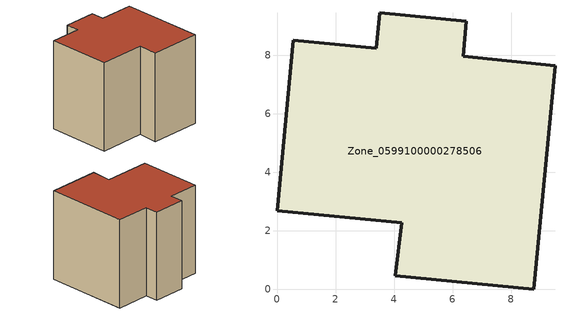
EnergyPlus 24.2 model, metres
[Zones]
Zone_0599100000278506
 floor ground (C_G): 9.5,7.64 8.78,0 4.04,0.46 4.26,2.27 0,2.68 0.55,8.51 3.4,8.23 3.52,9.44 6.47,9.15 6.36,7.95 z0
 wall outside (C_F): 8.78,0 9.5,7.64 6.36,7.95 6.47,9.15 3.52,9.44 3.4,8.23 0.55,8.51 0,2.68 4.26,2.27 4.04,0.46 8.78,0 z0:8.21
 roof outside (C_R): 3.4,8.23 0.55,8.51 0,2.68 4.26,2.27 4.04,0.46 8.78,0 9.5,7.64 6.36,7.95 6.47,9.15 3.52,9.44 z8.21
[BUILDING]
Pand.0599100000278506: North Axis=0; Terrain=City; Loads Convergence Tolerance Value=0.04; Temperature Convergence Tolerance Value=0.4; Solar Distribution=FullExterior; Maximum Number of Warmup Days=25; Minimum Number of Warmup Days=1
[Site:Location]
Rotterdam.The.Hague.AP_ZH_NLD Design_Conditions: Latitude=51.96; Longitude=4.45; Time Zone=1; Elevation=-4.5
[SITE:GROUNDTEMPERATURE:BUILDINGSURFACE]
18, 18, 18, 18, 18, 18, 18, 18, 18, 18, 18, 18
[MATERIAL] Thermal Absorptance=0.9; Solar Absorptance=0.7; Visible Absorptance=0.7
Name | Roughness | Thickness | Conductivity | Density | Specific Heat
G.TI.1975-1991 | MediumSmooth | 0.15 | 0.288461 | 540 | 1210
F.TI.1975-1991 | Rough | 0.3 | 0.230769 | 1920 | 840
R.TI.1975-1991 | MediumRough | 0.2 | 0.153846 | 1500 | 1000
[CONSTRUCTION]
C_G: G.TI.1975-1991
C_F: F.TI.1975-1991
C_R: R.TI.1975-1991
[ZONE]
Zone_0599100000278506: Type=1; Multiplier=1; Ceiling Height=Autocalculate; Volume=Autocalculate; Floor Area=autocalculate; Part of Total Floor Area=Yes
[ZONEINFILTRATION:DESIGNFLOWRATE]
Infil_Zone_0599100000278506: Zone or ZoneList or Space or SpaceList=Zone_0599100000278506; Schedule=AlwaysOn; Design Flow Rate Calculation Method=Flow/Area; Flow Rate per Floor Area=0.003; Constant Term Coefficient=1; Temperature Term Coefficient=0; Velocity Term Coefficient=0; Velocity Squared Term Coefficient=0
[HVACTEMPLATE:ZONE:IDEALLOADSAIRSYSTEM]
Zone_0599100000278506: Maximum Heating Supply Air Temperature=50; Minimum Cooling Supply Air Temperature=13; Maximum Heating Supply Air Humidity Ratio=0.0156; Minimum Cooling Supply Air Humidity Ratio=0.0077; Heating Limit=NoLimit; Cooling Limit=NoLimit; Dehumidification Control Type=ConstantSensibleHeatRatio; Cooling Sensible Heat Ratio=0.7; Dehumidification Setpoint=60; Humidification Control Type=None; Humidification Setpoint=30; Outdoor Air Method=None; Outdoor Air Flow Rate per Person=0.00944; Outdoor Air Flow Rate per Zone Floor Area=0; Outdoor Air Flow Rate per Zone=0; Demand Controlled Ventilation Type=None; Outdoor Air Economizer Type=NoEconomizer; Heat Recovery Type=None; Sensible Heat Recovery Effectiveness=0.7; Latent Heat Recovery Effectiveness=0.65
[ZONECONTROL:THERMOSTAT]
ThermostatControl_Zone_0599100000278506: Zone or ZoneList=Zone_0599100000278506; Control Type Schedule=DualSetpointControlType; Control 1=Thermostat_Zone_0599100000278506; Temperature Difference Between Cutout And Setpoint=0
[THERMOSTATSETPOINT:DUALSETPOINT]
Thermostat_Zone_0599100000278506: Heating Setpoint Temperature Schedule=HeatingSetpoint_Zone_0599100000278506; Cooling Setpoint Temperature Schedule=CoolingSetpoint_Zone_0599100000278506
[SCHEDULE:COMPACT]
HeatingSetpoint_Zone_0599100000278506: Through: 12/31, For: AllDays, Until: 24:00, 21
CoolingSetpoint_Zone_0599100000278506: Through: 12/31, For: AllDays, Until: 24:00, 24
DualSetpointControlType: Through: 12/31, For: AllDays, Until: 24:00, 4
AlwaysOn: Through: 12/31, For: AllDays, Until: 24:00, 1
